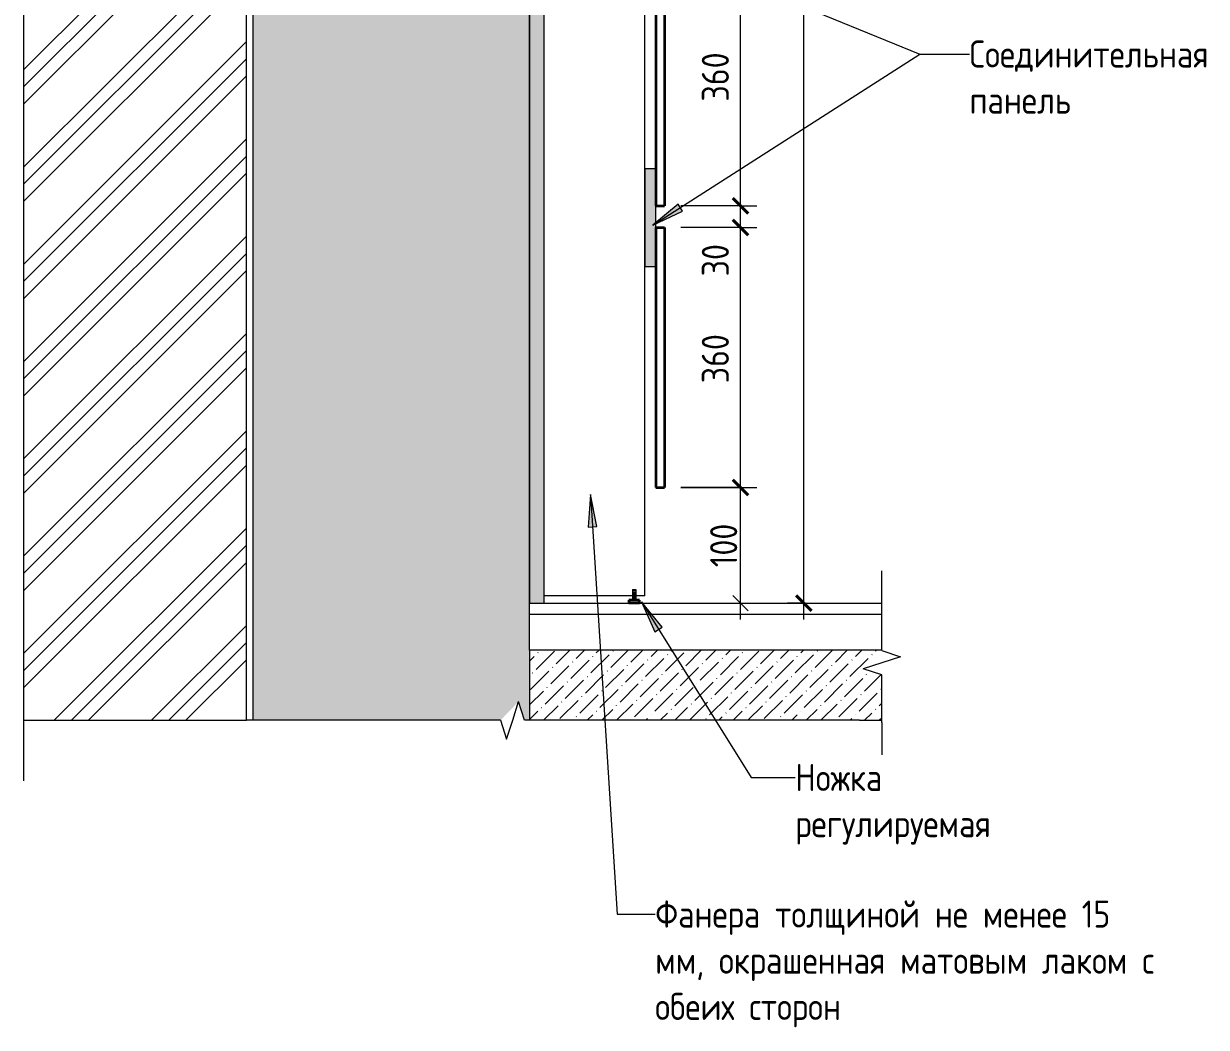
# Model space of a CAD drawing. Header units: millimetres. Extents: x 706 to 61221, y -16940 to 17865.
# Drawn here: x 16487 to 18124, y 2715 to 4104 of the extents above; entities that cross this region are included whole.
import ezdxf

# ---------------------------------------------------------------- set-up
doc = ezdxf.new("R2010")
doc.units = ezdxf.units.MM
for name, color, linetype, lineweight in [('Аннотация', 7, 'Continuous', 20), ('Размеры', 7, 'Continuous', 9), ('Размеры-15', 7, 'Continuous', 9), ('Узлы', 7, 'Continuous', 20)]:
    doc.layers.add(name, color=color, linetype=linetype, lineweight=lineweight)
doc.layers.add('Линии', color=7, linetype='Continuous', lineweight=9, true_color=0x00a600)
doc.styles.add('GOST Common_1', font='GOST_Common.ttf', dxfattribs={"width": 0.9, "height": 37.5})
doc.styles.add('GOST Common_2', font='GOST_Common.ttf', dxfattribs={"width": 0.9, "height": 37.5})
doc.dimstyles.new('ADSK_Основной_2_5_мм', dxfattribs={"dimscale": 304.8, "dimtxt": 37.714312, "dimasz": 0.069587, "dimexe": 0.073819, "dimexo": 0.073819, "dimgap": 0.014764, "dimtad": 1, "dimrnd": 0.01, "dimdsep": 46, "dimtxsty": 'GOST Common_1', "dimblk1": 'OBLIQUE', "dimblk2": 'OBLIQUE', "dimsah": 1, "dimcen": 0.09, "dimdle": 0.073819, "dimazin": 2, "dimtfac": 1, "dimtdec": 4, "dimtix": 1, "dimtmove": 0, "dimatfit": 3, "dimfxl": 1, "dimtvp": 1, "dimtolj": 1, "dimtzin": 0, "dimlwd": 20, "dimlwe": 20, "dimarcsym": 2})
doc.dimstyles.new('ADSK_Основной_2_5_мм_1', dxfattribs={"dimscale": 304.8, "dimtxt": 37.714312, "dimasz": 0.069587, "dimexe": 0.073819, "dimexo": 0.073819, "dimgap": 0.014764, "dimtad": 1, "dimrnd": 0.01, "dimdsep": 46, "dimtxsty": 'GOST Common_1', "dimblk1": 'OBLIQUE', "dimblk2": 'OBLIQUE', "dimsah": 1, "dimcen": 0.09, "dimdle": 0.073819, "dimazin": 2, "dimtfac": 1, "dimtdec": 4, "dimtix": 1, "dimtmove": 1, "dimatfit": 3, "dimfxl": 1, "dimtvp": 1, "dimtolj": 1, "dimtzin": 0, "dimlwd": 20, "dimlwe": 20, "dimarcsym": 2})

# ---------------------------------------------------------------- blocks, each defined once
blk = doc.blocks.new('ADSK_Обрыв_Линия - По умолчанию-5912096-Подиумы')
at = {"layer": 'Узлы'}
for p, q in [((9930, 3139.7), (9578.4, 3139.7)), ((10426.9, 3139.7), (9963.4, 3139.7))]:
    blk.add_line(p, q, dxfattribs=at)
blk = doc.blocks.new('ADSK_Обрыв_Линия - По умолчанию-5822334-Подиумы')
at = {"layer": 'Узлы'}
for p, q in [((594.3, 1761.8), (594.3, 1827.4)), ((594.3, 1662.4), (594.3, 1728.4))]:
    blk.add_line(p, q, dxfattribs=at)
blk = doc.blocks.new('ADSK_Обрыв_Линия - По умолчанию-5874944-Подиумы')
at = {"layer": 'Узлы'}
for p, q in [((9269.9, 5801.1), (9269.9, 4467.6)), ((9269.9, 4434.2), (9269.9, 3101.1))]:
    blk.add_line(p, q, dxfattribs=at)
blk = doc.blocks.new('_Oblique')
at = {"color": 0, "linetype": 'ByBlock', "lineweight": -2}
blk.add_line((-0.5, -0.5), (0.5, 0.5), dxfattribs=at)
blk = doc.blocks.new('DIMBLOCK50-Подиумы')
at = {"layer": 'Defpoints', "color": 0, "transparency": 16777216}
for p in [(17374.3, 3461.8), (17479.5, 3461.8), (17464.5, 3301.8)]:
    blk.add_point(p, dxfattribs=at)
at = {"layer": 'Размеры', "color": 0, "lineweight": 20, "transparency": 16777216}
for p, q in [((17479.5, 3279.3), (17479.5, 3484.3)), ((17396.8, 3461.8), (17502, 3461.8)), ((17487, 3301.8), (17502, 3301.8))]:
    blk.add_line(p, q, dxfattribs=at)
at = {"layer": 'Размеры', "color": 0, "lineweight": 20, "transparency": 16777216, "xscale": 21.21, "yscale": 21.21, "zscale": 21.21}
for p, rotation in [((17479.5, 3461.8), 90), ((17479.5, 3301.8), 270)]:
    blk.add_blockref('_Oblique', p, dxfattribs=dict(at, rotation=rotation))
at = {"layer": 'Размеры', "color": 0, "lineweight": 20, "transparency": 16777216, "insert": (17456.3, 3381.8), "char_height": 37.5, "width": 76.707, "attachment_point": 5, "rotation": 90, "style": 'GOST Common_1'}
blk.add_mtext('\\A1;100', dxfattribs=at)
blk = doc.blocks.new('DIMBLOCK51-Подиумы')
at = {"layer": 'Размеры-15', "lineweight": 40, "transparency": 16777216}
for p, q in [((17479.5, 3821.8), (17468.9, 3832.4)), ((17479.5, 3821.8), (17490.1, 3811.2)), ((17479.5, 3461.8), (17468.9, 3472.4)), ((17479.5, 3461.8), (17490.1, 3451.2))]:
    blk.add_line(p, q, dxfattribs=at)
at = {"layer": 'Размеры-15', "lineweight": 20, "transparency": 16777216}
for p, q in [((17479.5, 3821.8), (17396.8, 3821.8)), ((17479.5, 3461.8), (17479.5, 3821.8)), ((17479.5, 3821.8), (17502, 3821.8)), ((17479.5, 3461.8), (17396.8, 3461.8)), ((17479.5, 3461.8), (17502, 3461.8))]:
    blk.add_line(p, q, dxfattribs=at)
at = {"layer": 'Размеры-15', "color": 0, "lineweight": 20, "transparency": 16777216, "insert": (17426, 3606.3), "char_height": 37.5, "width": 85.145, "attachment_point": 1, "rotation": 90, "line_spacing_factor": 1.022761, "style": 'GOST Common_1'}
blk.add_mtext('360', dxfattribs=at)
blk = doc.blocks.new('DIMBLOCK52-Подиумы')
at = {"layer": 'Размеры-15', "lineweight": 20, "transparency": 16777216}
for p, q in [((17479.5, 3851.8), (17396.8, 3851.8)), ((17479.5, 3821.8), (17479.5, 3851.8)), ((17479.5, 3851.8), (17502, 3851.8)), ((17479.5, 3801.6), (17479.5, 3836.8)), ((17479.5, 3821.8), (17396.8, 3821.8)), ((17479.5, 3821.8), (17502, 3821.8)), ((17479.5, 3754.3), (17479.5, 3801.6))]:
    blk.add_line(p, q, dxfattribs=at)
at = {"layer": 'Размеры-15', "lineweight": 40, "transparency": 16777216}
for p, q in [((17479.5, 3851.8), (17468.9, 3862.4)), ((17479.5, 3851.8), (17490.1, 3841.2)), ((17479.5, 3821.8), (17468.9, 3832.4)), ((17479.5, 3821.8), (17490.1, 3811.2))]:
    blk.add_line(p, q, dxfattribs=at)
at = {"layer": 'Размеры-15', "color": 0, "lineweight": 20, "transparency": 16777216, "insert": (17426, 3754.3), "char_height": 37.5, "width": 56.763, "attachment_point": 1, "rotation": 90, "line_spacing_factor": 1.022761, "style": 'GOST Common_1'}
blk.add_mtext('30', dxfattribs=at)
blk = doc.blocks.new('DIMBLOCK53-Подиумы')
at = {"layer": 'Размеры-15', "lineweight": 20, "transparency": 16777216}
for p, q in [((17479.5, 4211.8), (17396.8, 4211.8)), ((17479.5, 3851.8), (17479.5, 4211.8)), ((17479.5, 4211.8), (17502, 4211.8)), ((17479.5, 3851.8), (17396.8, 3851.8)), ((17479.5, 3851.8), (17502, 3851.8))]:
    blk.add_line(p, q, dxfattribs=at)
at = {"layer": 'Размеры-15', "lineweight": 40, "transparency": 16777216}
for p, q in [((17479.5, 4211.8), (17468.9, 4222.4)), ((17479.5, 4211.8), (17490.1, 4201.2)), ((17479.5, 3851.8), (17468.9, 3862.4)), ((17479.5, 3851.8), (17490.1, 3841.2))]:
    blk.add_line(p, q, dxfattribs=at)
at = {"layer": 'Размеры-15', "color": 0, "lineweight": 20, "transparency": 16777216, "insert": (17426, 3996.3), "char_height": 37.5, "width": 85.145, "attachment_point": 1, "rotation": 90, "line_spacing_factor": 1.022761, "style": 'GOST Common_1'}
blk.add_mtext('360', dxfattribs=at)
blk = doc.blocks.new('DIMBLOCK62-Подиумы')
at = {"layer": 'Размеры-15', "lineweight": 20, "transparency": 16777216}
for p, q in [((17567.1, 3279.3), (17567.1, 5474.3)), ((17567.1, 5451.8), (17410.2, 5451.8)), ((17567.1, 5451.8), (17589.6, 5451.8)), ((17567.1, 3301.8), (17544.6, 3301.8)), ((17567.1, 3301.8), (17574.6, 3301.8))]:
    blk.add_line(p, q, dxfattribs=at)
at = {"layer": 'Размеры-15', "lineweight": 40, "transparency": 16777216}
for p, q in [((17567.1, 5451.8), (17556.5, 5462.4)), ((17567.1, 5451.8), (17577.7, 5441.2)), ((17567.1, 3301.8), (17556.5, 3312.4)), ((17567.1, 3301.8), (17577.7, 3291.2))]:
    blk.add_line(p, q, dxfattribs=at)
at = {"layer": 'Размеры-15', "color": 0, "lineweight": 20, "transparency": 16777216, "insert": (17513.6, 4333), "char_height": 37.5, "width": 105.089, "attachment_point": 1, "rotation": 90, "line_spacing_factor": 1.022761, "style": 'GOST Common_1'}
blk.add_mtext('2150', dxfattribs=at)

msp = doc.modelspace()

# ---------------------------------------------------------------- hatches: boundary and pattern name
at = {"layer": 'Аннотация', "lineweight": 9}
for points in [[(17358.43, 3825.037), (17399.5, 3844.359), (17393.1, 3854.331)], [(17271.82, 3452.425), (17268.756, 3407.14), (17280.581, 3407.89)], [(17342.324, 3303.708), (17361.153, 3262.41), (17371.2, 3268.691)]]:
    msp.add_hatch(color=256, dxfattribs=at).paths.add_polyline_path(points)
at = {"layer": 'Узлы', "lineweight": 9}
h = msp.add_hatch(dxfattribs=at)
h.set_pattern_fill('FP_10', color=256, style=0, pattern_type=2)
h.set_pattern_definition([(45, (7217.28, 0), (-67.3519, 67.3519), []), (45, (7241.09, 0), (0, 134.70384), []), (45, (7193.46, 0), (0, 134.70384), [])])
h.paths.add_polyline_path([(16487.21, 3139.707), (16795.701, 3139.707), (16795.701, 5517.207), (16687.701, 5517.207), (16687.701, 5801.077), (16487.21, 5801.077), (16487.21, 4467.577), (16513.191, 4459.327), (16487.21, 4434.185), (16487.21, 3625.666)])
at = {"layer": 'Узлы', "true_color": 0xffffff}
for points in [[(17180.701, 3139.707), (17187.701, 3139.707), (17187.701, 5801.077), (16838.201, 5801.077), (16829.951, 5775.097), (16804.671, 5801.077), (16804.671, 3139.707), (17147.309, 3139.707), (17172.451, 3165.688), (17172.546, 3165.39)], [(17362.336, 3768.165), (17362.336, 3903.165), (17347.336, 3903.165), (17347.336, 3768.165)]]:
    msp.add_hatch(color=7, dxfattribs=at).paths.add_polyline_path(points)
at = {"layer": 'Узлы', "lineweight": 9}
h = msp.add_hatch(dxfattribs=at)
h.set_pattern_fill('FP_4', color=256, style=0, pattern_type=2)
h.set_pattern_definition([(0, (7217.277, 0), (60.96, 15.24), [5.029, -40.691, 5.029, -40.691, -243.84]), (0, (7217.277, 0), (60.96, 15.24), [-91.44, 5.029, -86.411, 5.029, -40.691, -106.68]), (0, (7217.277, 0), (60.96, 15.24), [-228.6, 5.029, -25.451, 5.029, -71.171]), (120, (7240.137, 7.62), (-43.678227, 45.172909), [5.029, -40.691, 5.029, -40.691, -243.84]), (120, (7240.137, 7.62), (-43.678227, 45.172909), [-91.44, 5.029, -86.411, 5.029, -40.691, -106.68]), (120, (7240.137, 7.62), (-43.678227, 45.172909), [-228.6, 5.029, -25.451, 5.029, -71.171]), (240, (7247.757, 38.1), (-17.281773, -60.412909), [5.029, -40.691, 5.029, -40.691, -243.84]), (240, (7247.757, 38.1), (-17.281773, -60.412909), [-91.44, 5.029, -86.411, 5.029, -40.691, -106.68]), (240, (7247.757, 38.1), (-17.281773, -60.412909), [-228.6, 5.029, -25.451, 5.029, -71.171])])
h.paths.add_polyline_path([(17187.701, 3301.824), (17207.701, 3301.824), (17207.701, 5338.51), (17206.843, 5338.51), (17206.843, 5450.807), (17187.701, 5450.807), (17187.701, 4195.92)])
h = msp.add_hatch(dxfattribs=at)
h.set_pattern_fill('FP_7', color=256, style=0, pattern_type=2)
h.set_pattern_definition([(45, (7217.277, 0), (7.57665, 27.782933), [35.719, -7.144, 0.50292, -6.641])])
h.paths.add_polyline_path([(17207.701, 3139.707), (17675.201, 3139.707), (17675.201, 3202.824), (17649.221, 3211.074), (17675.201, 3236.216), (17675.201, 3236.824), (17187.701, 3236.824), (17187.701, 3139.707)])

# ---------------------------------------------------------------- linework, layer by layer
at = {"layer": 'Аннотация', "lineweight": 9}
for p, q in [((17363.751, 4210.53), (17727.761, 4062.099)), ((17358.43, 3825.037), (17727.761, 4062.099)), ((17727.761, 4062.099), (17796.565, 4062.099)), ((17727.761, 4062.099), (17796.565, 4062.099)), ((17393.1, 3854.331), (17358.43, 3825.037)), ((17399.5, 3844.359), (17393.1, 3854.331)), ((17358.43, 3825.037), (17399.5, 3844.359)), ((17271.82, 3452.425), (17268.756, 3407.14)), ((17280.581, 3407.89), (17271.82, 3452.425)), ((17271.82, 3452.425), (17308.671, 2871.395)), ((17268.756, 3407.14), (17280.581, 3407.89)), ((17342.324, 3303.708), (17361.153, 3262.41)), ((17371.2, 3268.691), (17342.324, 3303.708)), ((17342.324, 3303.708), (17494.317, 3060.561)), ((17361.153, 3262.41), (17371.2, 3268.691)), ((17494.317, 3060.561), (17555.364, 3060.561)), ((17308.671, 2871.395), (17361.485, 2871.395))]:
    msp.add_line(p, q, dxfattribs=at)
at = {"layer": 'Аннотация'}
for p, q in [((17675.201, 3301.824), (17675.201, 3346.824)), ((17675.201, 3236.216), (17701.197, 3227.77)), ((17675.201, 3236.216), (17701.197, 3227.77)), ((17701.197, 3227.77), (17675.201, 3219.324)), ((17701.197, 3227.77), (17675.201, 3219.324)), ((17675.201, 3219.324), (17649.221, 3211.074)), ((17675.201, 3202.824), (17649.221, 3211.074)), ((17675.201, 3202.824), (17649.221, 3211.074)), ((17164.201, 3139.707), (17172.451, 3165.688)), ((17180.701, 3139.707), (17172.451, 3165.688)), ((17180.701, 3139.707), (17172.451, 3165.688)), ((17147.309, 3139.707), (17155.755, 3113.712)), ((17147.309, 3139.707), (17155.755, 3113.712)), ((17155.755, 3113.712), (17164.201, 3139.707)), ((17155.755, 3113.712), (17164.201, 3139.707)), ((17644.201, 3139.707), (17675.201, 3139.707)), ((17675.201, 3136.824), (17675.201, 3091.824)), ((16487.21, 3101.077), (16487.21, 3056.077))]:
    msp.add_line(p, q, dxfattribs=at)
at = {"layer": 'Линии', "color": 7}
for p, q in [((16804.671, 5801.077), (16804.671, 3139.707)), ((17187.701, 3236.824), (17187.701, 5801.077)), ((16795.701, 3139.707), (16795.701, 5517.207)), ((17347.336, 3311.824), (17347.336, 5450.803)), ((17362.336, 3903.165), (17347.336, 3903.165)), ((17347.336, 3903.165), (17347.336, 3768.165)), ((17362.336, 3768.165), (17362.336, 3903.165)), ((17347.336, 3768.165), (17362.336, 3768.165)), ((17347.336, 3311.824), (17207.701, 3311.824)), ((17329.857, 3320.824), (17329.857, 3305.824)), ((17329.857, 3320.824), (17334.857, 3320.824)), ((17329.857, 3318.824), (17334.857, 3318.824)), ((17329.857, 3316.824), (17334.857, 3316.824)), ((17329.857, 3314.824), (17334.857, 3314.824)), ((17329.857, 3312.824), (17334.857, 3312.824)), ((17329.857, 3310.824), (17334.857, 3310.824)), ((17329.857, 3308.824), (17334.857, 3308.824)), ((17334.857, 3320.824), (17334.857, 3305.824)), ((17675.201, 3236.824), (17187.701, 3236.824)), ((17187.701, 3236.824), (17187.701, 3139.707)), ((16487.21, 3139.707), (16795.701, 3139.707))]:
    msp.add_line(p, q, dxfattribs=at)
at = {"layer": 'Линии', "color": 7, "lineweight": 20}
for p, q in [((17187.701, 5450.807), (17187.701, 3301.824)), ((17207.701, 3301.824), (17207.701, 5338.51)), ((17362.336, 3903.165), (17347.336, 3903.165)), ((17347.336, 3903.165), (17347.336, 3768.165)), ((17362.336, 3768.165), (17362.336, 3903.165)), ((17347.336, 3768.165), (17362.336, 3768.165)), ((17187.701, 3301.824), (17207.701, 3301.824)), ((17187.701, 3301.824), (17675.201, 3301.824)), ((17187.701, 3286.824), (17675.201, 3286.824))]:
    msp.add_line(p, q, dxfattribs=at)
at = {"layer": 'Линии', "color": 7, "lineweight": 35}
for p, q in [((17362.336, 4211.824), (17362.336, 3851.824)), ((17374.336, 4211.824), (17374.336, 3851.824)), ((17362.336, 3851.824), (17374.336, 3851.824)), ((17362.336, 3821.824), (17374.336, 3821.824)), ((17362.336, 3821.824), (17362.336, 3461.824)), ((17374.336, 3821.824), (17374.336, 3461.824)), ((17362.336, 3461.824), (17374.336, 3461.824)), ((17339.857, 3305.824), (17324.857, 3305.824)), ((17324.857, 3305.824), (17324.857, 3301.824)), ((17339.857, 3301.824), (17324.857, 3301.824)), ((17339.857, 3301.824), (17339.857, 3305.824))]:
    msp.add_line(p, q, dxfattribs=at)
at = {"layer": 'Линии', "color": 251, "lineweight": 20, "true_color": 0x666666}
msp.add_line((17187.701, 3301.824), (17207.701, 3301.824), dxfattribs=at)

# ---------------------------------------------------------------- block references
at = {"layer": 'Узлы'}
for name, p in [('ADSK_Обрыв_Линия - По умолчанию-5874944-Подиумы', (7217.277, 0)), ('ADSK_Обрыв_Линия - По умолчанию-5822334-Подиумы', (17080.861, 1474.379)), ('ADSK_Обрыв_Линия - По умолчанию-5912096-Подиумы', (7217.277, 0))]:
    msp.add_blockref(name, p, dxfattribs=at)

# ---------------------------------------------------------------- texts
at = {"layer": 'Аннотация', "lineweight": 9, "char_height": 37.5, "attachment_point": 1, "line_spacing_factor": 1.022766, "style": 'GOST Common_2'}
for s, insert, width in [('\\pxt1.44,2.88,4.32,5.76,7.2,8.64,10.08,11.52,12.96,14.4,15.84,17.28,18.72,20.16,21.6,23.04,24.48,25.92,27.36,28.8,30.24,31.68,33.12,34.56,36,37.44,38.88,40.32,41.76,43.2,44.64,46.08;{Соединительная панель}', (17796.565, 4080.878), 399.195), ('\\pxt1.44,2.88,4.32,5.76,7.2,8.64,10.08,11.52,12.96,14.4,15.84,17.28,18.72,20.16,21.6,23.04,24.48,25.92,27.36,28.8,30.24,31.68,33.12,34.56,36,37.44,38.88,40.32,41.76,43.2,44.64,46.08;{Ножка регулируемая}', (17555.364, 3079.34), 310.77), ('\\pxt1.44,2.88,4.32,5.76,7.2,8.64,10.08,11.52,12.96,14.4,15.84,17.28,18.72,20.16,21.6,23.04,24.48,25.92,27.36,28.8,30.24,31.68,33.12,34.56,36,37.44,38.88,40.32,41.76,43.2,44.64,46.08;{Фанера толщиной не менее 15 мм, окрашенная матовым лаком с обеих сторон}', (17361.485, 2890.174), 709.965)]:
    msp.add_mtext(s, dxfattribs=dict(at, insert=insert, width=width))

# ---------------------------------------------------------------- dimensions: what is measured, and where the dimension line sits
at = {"layer": 'Размеры', "lineweight": 20}
for base, p1, p2, override, picture, middle in [((17567.079, 5451.824), (17552.081, 3301.824), (17387.701, 5451.824), {"dimpost": '<>', "dimfxl": 2156.274727}, 'DIMBLOCK62-Подиумы', (17543.829, 4376.824)), ((17479.514, 4211.824), (17374.336, 3851.824), (17374.336, 4211.824), {"dimpost": '<>', "dimfxl": 360}, 'DIMBLOCK53-Подиумы', (17456.264, 4031.824)), ((17479.514, 3821.824), (17374.336, 3461.824), (17374.336, 3821.824), {"dimpost": '<>', "dimfxl": 360}, 'DIMBLOCK51-Подиумы', (17456.264, 3641.824))]:
    dim = msp.add_linear_dim(base=base, p1=p1, p2=p2, angle=90, dimstyle='ADSK_Основной_2_5_мм', override=override, dxfattribs=at)
    dim.commit()
    dim.dimension.update_dxf_attribs({"geometry": picture, "text_midpoint": middle})
dim = msp.add_linear_dim(base=(17479.514, 3851.824), p1=(17374.336, 3821.824), p2=(17374.336, 3851.824), angle=90, dimstyle='ADSK_Основной_2_5_мм_1', override={"dimpost": '<>', "dimfxl": 30}, dxfattribs=at)
dim.commit()
dim.dimension.update_dxf_attribs({"geometry": 'DIMBLOCK52-Подиумы', "text_midpoint": (17451.008, 3782.709), "dimtype": 160, "text_rotation": 90})
dim = msp.add_linear_dim(base=(17479.514, 3461.824), p1=(17464.516, 3301.824), p2=(17374.336, 3461.824), angle=90, text='100', dimstyle='ADSK_Основной_2_5_мм', override={"dimpost": '<>', "dimfxl": 183.663803}, dxfattribs=at)
dim.commit()
dim.dimension.update_dxf_attribs({"geometry": 'DIMBLOCK50-Подиумы', "text_midpoint": (17456.264, 3381.824)})

doc.saveas('drawing.dxf')
